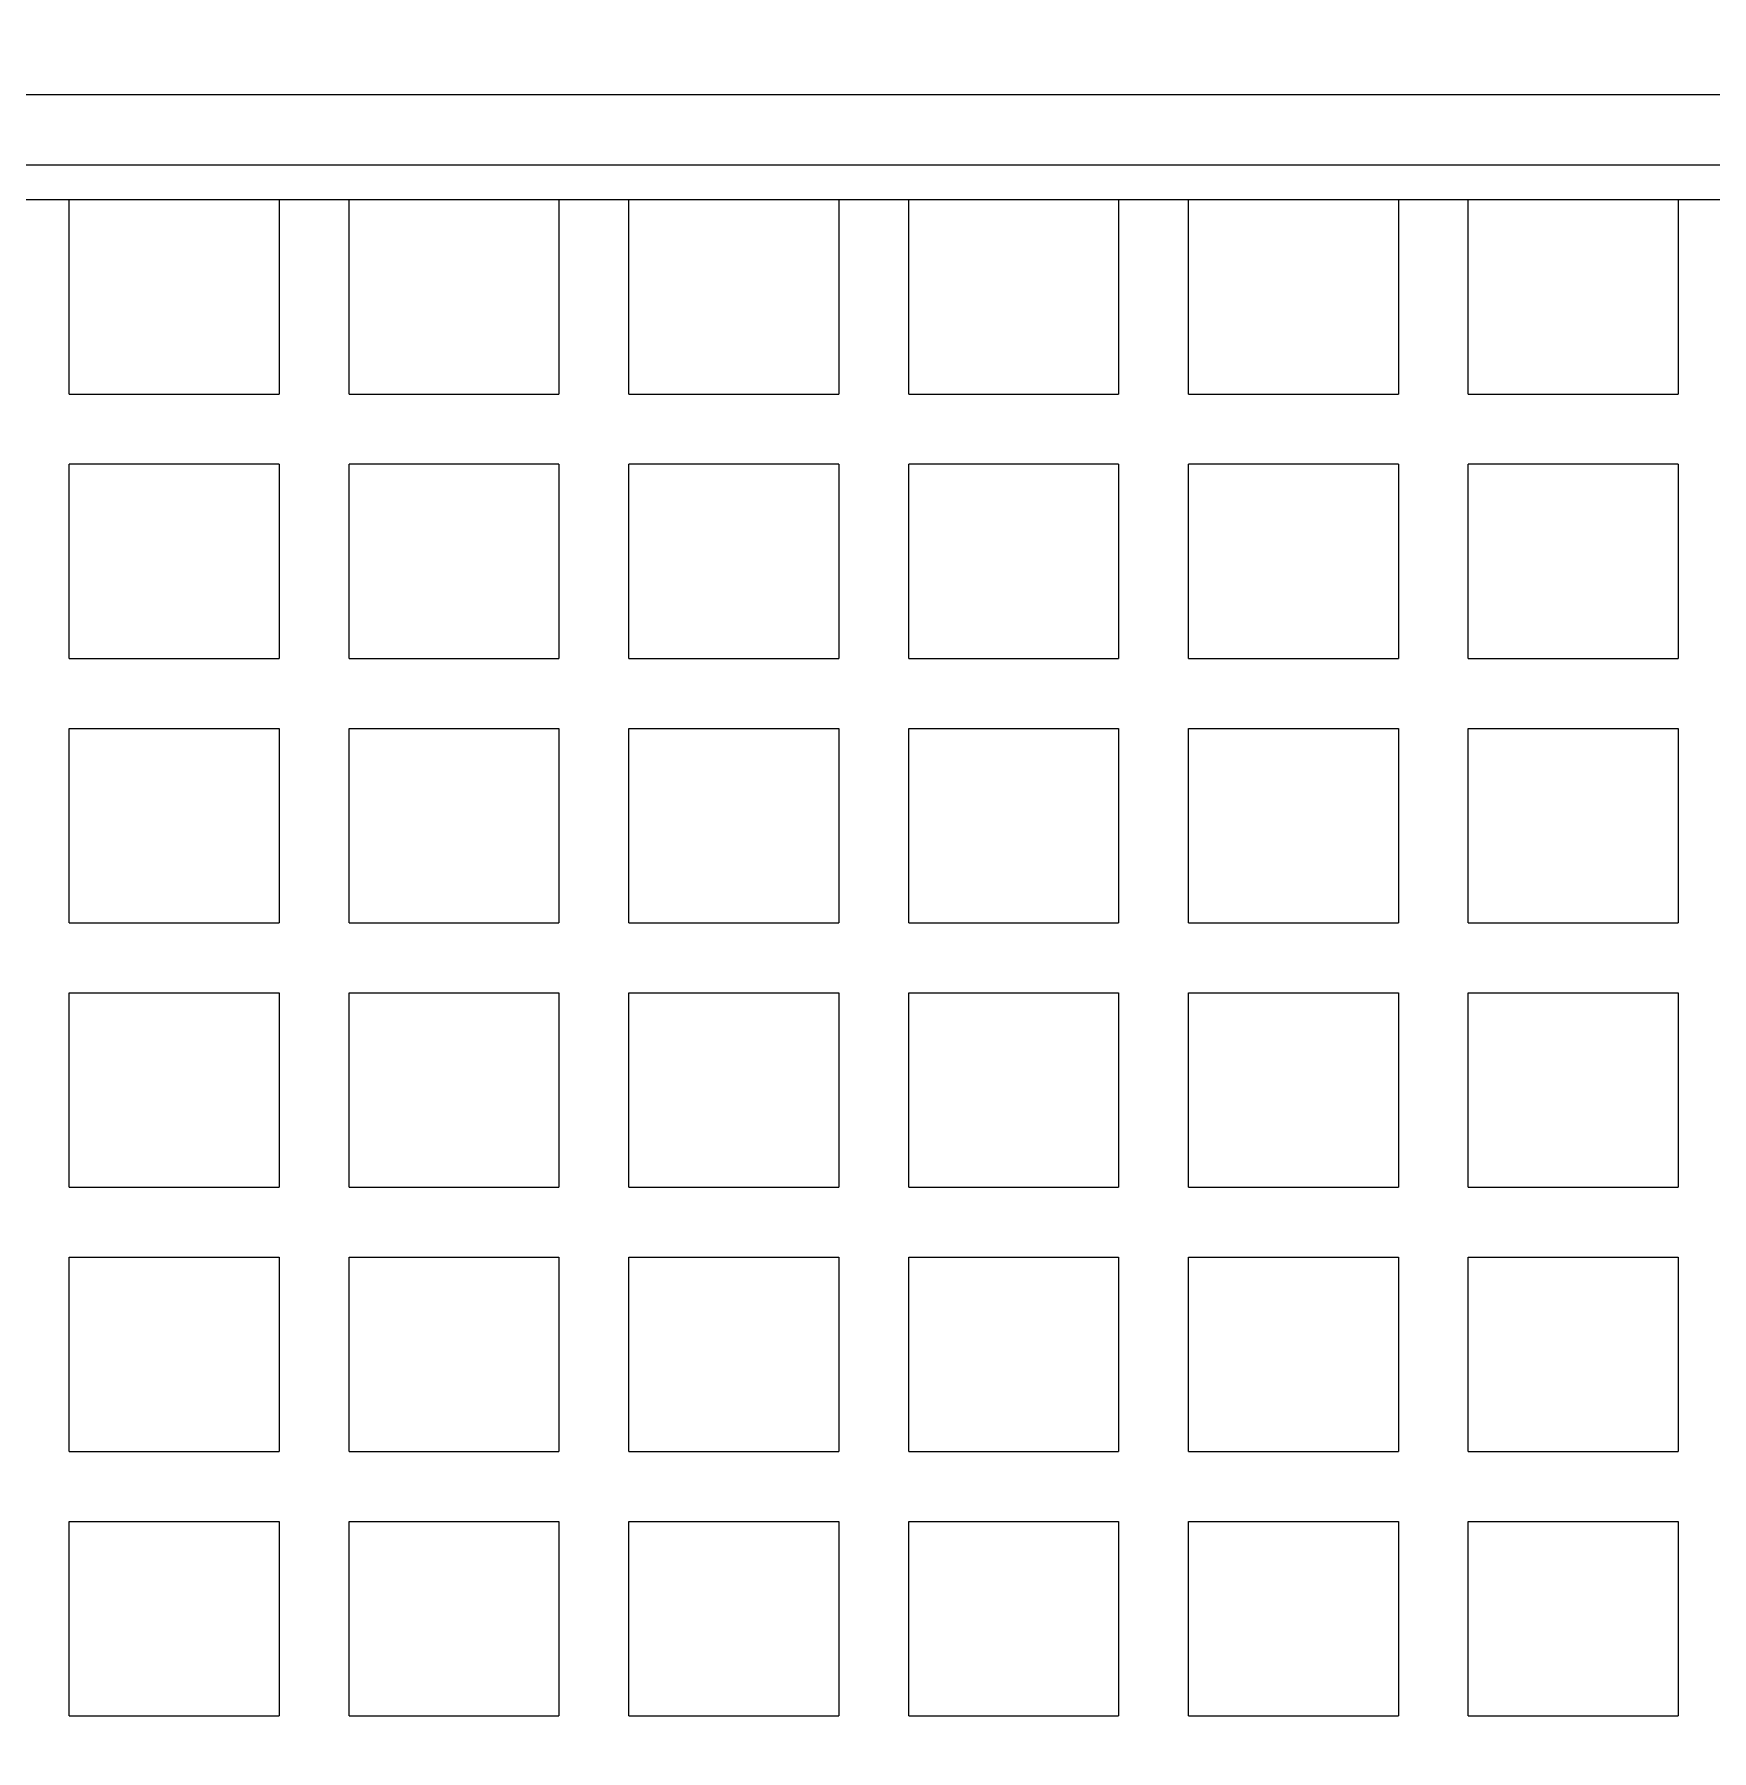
# Model space of a CAD drawing. Header units: millimetres. Extents: x 3554773 to 3850347, y -1853213 to -1653133.
# Drawn here: x 3625818 to 3630667, y -1701506 to -1696545 of the extents above; entities that cross this region are included whole.
import ezdxf

# ---------------------------------------------------------------- set-up
doc = ezdxf.new("R2010")
doc.units = ezdxf.units.MM
doc.header["$MEASUREMENT"] = 0
doc.set_wipeout_variables(frame=1)
doc.linetypes.add('Wipeout_Contour', pattern=[1000, 0, -1000])
doc.layers.add('Structural - Bearing', color=7, linetype='Continuous')
doc.layers.add('Structural - Bearing_Pen_No__3', color=7, linetype='Continuous', lineweight=18, true_color=0xff6600)

msp = doc.modelspace()

# ---------------------------------------------------------------- wipeouts: each hides what was drawn before it
at = {"color": 254, "linetype": 'Wipeout_Contour', "lineweight": 0, "ltscale": 32554641.88997252}
msp.add_wipeout([(3618066.4, -1696720.4), (3618066.4, -1706321.2), (3634378.4, -1706321.2), (3634378.4, -1696720.4), (3633300, -1696720.4), (3633300, -1704000.2), (3619144.9, -1704000.2), (3619144.9, -1696720.4)], dxfattribs=at).dxf.layer = 'Structural - Bearing'

# ---------------------------------------------------------------- next in the draw order: wipeouts: each hides what was drawn before it
at = {"color": 254, "linetype": 'Wipeout_Contour', "lineweight": 0, "ltscale": 16275190.16328076}
msp.add_wipeout([(3618066.4, -1695008.9), (3618066.4, -1696720.4), (3634378.4, -1696720.4), (3634378.4, -1695008.9)], dxfattribs=at).dxf.layer = 'Structural - Bearing'
at = {"color": 254, "linetype": 'Wipeout_Contour', "lineweight": 0, "ltscale": 16276114.65931219}
msp.add_wipeout([(3625919.1, -1698349.4), (3626525.7, -1698349.4), (3626525.7, -1697787.7), (3625919.1, -1697787.7)], dxfattribs=at).dxf.layer = 'Structural - Bearing'
at = {"color": 254, "linetype": 'Wipeout_Contour', "lineweight": 0, "ltscale": 16276839.05840866}
msp.add_wipeout([(3627334.6, -1697787.7), (3626728, -1697787.7), (3626728, -1698349.4), (3627334.6, -1698349.4)], dxfattribs=at).dxf.layer = 'Structural - Bearing'
at = {"color": 254, "linetype": 'Wipeout_Contour', "lineweight": 0, "ltscale": 16277563.46467558}
msp.add_wipeout([(3628143.5, -1697787.7), (3627536.8, -1697787.7), (3627536.8, -1698349.4), (3628143.5, -1698349.4)], dxfattribs=at).dxf.layer = 'Structural - Bearing'
at = {"color": 254, "linetype": 'Wipeout_Contour', "lineweight": 0, "ltscale": 16278287.87793117}
msp.add_wipeout([(3628345.7, -1698349.4), (3628952.3, -1698349.4), (3628952.3, -1697787.7), (3628345.7, -1697787.7)], dxfattribs=at).dxf.layer = 'Structural - Bearing'
at = {"color": 254, "linetype": 'Wipeout_Contour', "lineweight": 0, "ltscale": 16279012.29844574}
msp.add_wipeout([(3629761.2, -1697787.7), (3629154.5, -1697787.7), (3629154.5, -1698349.4), (3629761.2, -1698349.4)], dxfattribs=at).dxf.layer = 'Structural - Bearing'
at = {"color": 254, "linetype": 'Wipeout_Contour', "lineweight": 0, "ltscale": 16279736.72585669}
msp.add_wipeout([(3629963.4, -1698349.4), (3630570.1, -1698349.4), (3630570.1, -1697787.7), (3629963.4, -1697787.7)], dxfattribs=at).dxf.layer = 'Structural - Bearing'
at = {"color": 254, "linetype": 'Wipeout_Contour', "lineweight": 0, "ltscale": 16276435.29959931}
msp.add_wipeout([(3625919.1, -1698551.6), (3625919.1, -1699113.3), (3626525.7, -1699113.3), (3626525.7, -1698551.6)], dxfattribs=at).dxf.layer = 'Structural - Bearing'
at = {"color": 254, "linetype": 'Wipeout_Contour', "lineweight": 0, "ltscale": 16277159.68442599}
msp.add_wipeout([(3627334.6, -1698551.6), (3626728, -1698551.6), (3626728, -1699113.3), (3627334.6, -1699113.3)], dxfattribs=at).dxf.layer = 'Structural - Bearing'
at = {"color": 254, "linetype": 'Wipeout_Contour', "lineweight": 0, "ltscale": 16277884.07642425}
msp.add_wipeout([(3627536.8, -1698551.6), (3627536.8, -1699113.3), (3628143.5, -1699113.3), (3628143.5, -1698551.6)], dxfattribs=at).dxf.layer = 'Structural - Bearing'
at = {"color": 254, "linetype": 'Wipeout_Contour', "lineweight": 0, "ltscale": 16278608.47541233}
msp.add_wipeout([(3628345.7, -1699113.3), (3628952.3, -1699113.3), (3628952.3, -1698551.6), (3628345.7, -1698551.6)], dxfattribs=at).dxf.layer = 'Structural - Bearing'
at = {"color": 254, "linetype": 'Wipeout_Contour', "lineweight": 0, "ltscale": 16279332.88166049}
msp.add_wipeout([(3629154.5, -1698551.6), (3629154.5, -1699113.3), (3629761.2, -1699113.3), (3629761.2, -1698551.6)], dxfattribs=at).dxf.layer = 'Structural - Bearing'
at = {"color": 254, "linetype": 'Wipeout_Contour', "lineweight": 0, "ltscale": 16280057.29480619}
msp.add_wipeout([(3629963.4, -1699113.3), (3630570.1, -1699113.3), (3630570.1, -1698551.6), (3629963.4, -1698551.6)], dxfattribs=at).dxf.layer = 'Structural - Bearing'
at = {"color": 254, "linetype": 'Wipeout_Contour', "lineweight": 0, "ltscale": 16276755.96872714}
msp.add_wipeout([(3625919.1, -1699877.2), (3626525.7, -1699877.2), (3626525.7, -1699315.5), (3625919.1, -1699315.5)], dxfattribs=at).dxf.layer = 'Structural - Bearing'
at = {"color": 254, "linetype": 'Wipeout_Contour', "lineweight": 0, "ltscale": 16277480.33928332}
msp.add_wipeout([(3626728, -1699877.2), (3627334.6, -1699877.2), (3627334.6, -1699315.5), (3626728, -1699315.5)], dxfattribs=at).dxf.layer = 'Structural - Bearing'
at = {"color": 254, "linetype": 'Wipeout_Contour', "lineweight": 0, "ltscale": 16278204.7170122}
msp.add_wipeout([(3627536.8, -1699315.5), (3627536.8, -1699877.2), (3628143.5, -1699877.2), (3628143.5, -1699315.5)], dxfattribs=at).dxf.layer = 'Structural - Bearing'
at = {"color": 254, "linetype": 'Wipeout_Contour', "lineweight": 0, "ltscale": 16278929.10173203}
msp.add_wipeout([(3628345.7, -1699315.5), (3628345.7, -1699877.2), (3628952.3, -1699877.2), (3628952.3, -1699315.5)], dxfattribs=at).dxf.layer = 'Structural - Bearing'
at = {"color": 254, "linetype": 'Wipeout_Contour', "lineweight": 0, "ltscale": 16279653.49371309}
msp.add_wipeout([(3629154.5, -1699315.5), (3629154.5, -1699877.2), (3629761.2, -1699877.2), (3629761.2, -1699315.5)], dxfattribs=at).dxf.layer = 'Structural - Bearing'
at = {"color": 254, "linetype": 'Wipeout_Contour', "lineweight": 0, "ltscale": 16280377.89255043}
msp.add_wipeout([(3629963.4, -1699315.5), (3629963.4, -1699877.2), (3630570.1, -1699877.2), (3630570.1, -1699315.5)], dxfattribs=at).dxf.layer = 'Structural - Bearing'
at = {"color": 254, "linetype": 'Wipeout_Contour', "lineweight": 0, "ltscale": 16277076.66648211}
msp.add_wipeout([(3625919.1, -1700641.2), (3626525.7, -1700641.2), (3626525.7, -1700079.4), (3625919.1, -1700079.4)], dxfattribs=at).dxf.layer = 'Structural - Bearing'
at = {"color": 254, "linetype": 'Wipeout_Contour', "lineweight": 0, "ltscale": 16277801.02276708}
msp.add_wipeout([(3626728, -1700641.2), (3627334.6, -1700641.2), (3627334.6, -1700079.4), (3626728, -1700079.4)], dxfattribs=at).dxf.layer = 'Structural - Bearing'
at = {"color": 254, "linetype": 'Wipeout_Contour', "lineweight": 0, "ltscale": 16278525.38622588}
msp.add_wipeout([(3628143.5, -1700079.4), (3627536.8, -1700079.4), (3627536.8, -1700641.2), (3628143.5, -1700641.2)], dxfattribs=at).dxf.layer = 'Structural - Bearing'
at = {"color": 254, "linetype": 'Wipeout_Contour', "lineweight": 0, "ltscale": 16279249.75667676}
msp.add_wipeout([(3628345.7, -1700641.2), (3628952.3, -1700641.2), (3628952.3, -1700079.4), (3628345.7, -1700079.4)], dxfattribs=at).dxf.layer = 'Structural - Bearing'
at = {"color": 254, "linetype": 'Wipeout_Contour', "lineweight": 0, "ltscale": 16279974.13438998}
msp.add_wipeout([(3629154.5, -1700079.4), (3629154.5, -1700641.2), (3629761.2, -1700641.2), (3629761.2, -1700079.4)], dxfattribs=at).dxf.layer = 'Structural - Bearing'
at = {"color": 254, "linetype": 'Wipeout_Contour', "lineweight": 0, "ltscale": 16280698.519003}
msp.add_wipeout([(3629963.4, -1700641.2), (3630570.1, -1700641.2), (3630570.1, -1700079.4), (3629963.4, -1700079.4)], dxfattribs=at).dxf.layer = 'Structural - Bearing'
at = {"color": 254, "linetype": 'Wipeout_Contour', "lineweight": 0, "ltscale": 16277397.39298966}
msp.add_wipeout([(3626525.7, -1700843.4), (3625919.1, -1700843.4), (3625919.1, -1701405.1), (3626525.7, -1701405.1)], dxfattribs=at).dxf.layer = 'Structural - Bearing'
at = {"color": 254, "linetype": 'Wipeout_Contour', "lineweight": 0, "ltscale": 16278121.73500269}
msp.add_wipeout([(3626728, -1700843.4), (3626728, -1701405.1), (3627334.6, -1701405.1), (3627334.6, -1700843.4)], dxfattribs=at).dxf.layer = 'Structural - Bearing'
at = {"color": 254, "linetype": 'Wipeout_Contour', "lineweight": 0, "ltscale": 16278846.08419068}
msp.add_wipeout([(3628143.5, -1700843.4), (3627536.8, -1700843.4), (3627536.8, -1701405.1), (3628143.5, -1701405.1)], dxfattribs=at).dxf.layer = 'Structural - Bearing'
at = {"color": 254, "linetype": 'Wipeout_Contour', "lineweight": 0, "ltscale": 16279570.44037189}
msp.add_wipeout([(3628345.7, -1701405.1), (3628952.3, -1701405.1), (3628952.3, -1700843.4), (3628345.7, -1700843.4)], dxfattribs=at).dxf.layer = 'Structural - Bearing'
at = {"color": 254, "linetype": 'Wipeout_Contour', "lineweight": 0, "ltscale": 16280294.80381657}
msp.add_wipeout([(3629154.5, -1701405.1), (3629761.2, -1701405.1), (3629761.2, -1700843.4), (3629154.5, -1700843.4)], dxfattribs=at).dxf.layer = 'Structural - Bearing'
at = {"color": 254, "linetype": 'Wipeout_Contour', "lineweight": 0, "ltscale": 16281019.17420455}
msp.add_wipeout([(3629963.4, -1701405.1), (3630570.1, -1701405.1), (3630570.1, -1700843.4), (3629963.4, -1700843.4)], dxfattribs=at).dxf.layer = 'Structural - Bearing'

# ---------------------------------------------------------------- next in the draw order: linework, layer by layer
at = {"layer": 'Structural - Bearing_Pen_No__3', "linetype": 'Continuous'}
for p, q in [((3626525.7, -1697787.7), (3625919.1, -1697787.7)), ((3625919.1, -1698349.4), (3625919.1, -1697787.7)), ((3626525.7, -1697787.7), (3626525.7, -1698349.4)), ((3627334.6, -1697787.7), (3626728, -1697787.7)), ((3626728, -1698349.4), (3626728, -1697787.7)), ((3627334.6, -1697787.7), (3627334.6, -1698349.4)), ((3628143.5, -1697787.7), (3627536.8, -1697787.7)), ((3627536.8, -1698349.4), (3627536.8, -1697787.7)), ((3628143.5, -1697787.7), (3628143.5, -1698349.4)), ((3628952.3, -1697787.7), (3628345.7, -1697787.7)), ((3628345.7, -1698349.4), (3628345.7, -1697787.7)), ((3628952.3, -1697787.7), (3628952.3, -1698349.4)), ((3629761.2, -1697787.7), (3629154.5, -1697787.7)), ((3629154.5, -1698349.4), (3629154.5, -1697787.7)), ((3629761.2, -1697787.7), (3629761.2, -1698349.4)), ((3630570.1, -1697787.7), (3629963.4, -1697787.7)), ((3629963.4, -1698349.4), (3629963.4, -1697787.7)), ((3630570.1, -1697787.7), (3630570.1, -1698349.4)), ((3625919.1, -1698349.4), (3626525.7, -1698349.4)), ((3626728, -1698349.4), (3627334.6, -1698349.4)), ((3627536.8, -1698349.4), (3628143.5, -1698349.4)), ((3628345.7, -1698349.4), (3628952.3, -1698349.4)), ((3629154.5, -1698349.4), (3629761.2, -1698349.4)), ((3629963.4, -1698349.4), (3630570.1, -1698349.4)), ((3625919.1, -1699113.3), (3625919.1, -1698551.6)), ((3625919.1, -1698551.6), (3626525.7, -1698551.6)), ((3626525.7, -1698551.6), (3626525.7, -1699113.3)), ((3626728, -1699113.3), (3626728, -1698551.6)), ((3626728, -1698551.6), (3627334.6, -1698551.6)), ((3627334.6, -1698551.6), (3627334.6, -1699113.3)), ((3627536.8, -1699113.3), (3627536.8, -1698551.6)), ((3627536.8, -1698551.6), (3628143.5, -1698551.6)), ((3628143.5, -1698551.6), (3628143.5, -1699113.3)), ((3628345.7, -1699113.3), (3628345.7, -1698551.6)), ((3628345.7, -1698551.6), (3628952.3, -1698551.6)), ((3628952.3, -1698551.6), (3628952.3, -1699113.3)), ((3629154.5, -1699113.3), (3629154.5, -1698551.6)), ((3629154.5, -1698551.6), (3629761.2, -1698551.6)), ((3629761.2, -1698551.6), (3629761.2, -1699113.3)), ((3629963.4, -1699113.3), (3629963.4, -1698551.6)), ((3629963.4, -1698551.6), (3630570.1, -1698551.6)), ((3630570.1, -1698551.6), (3630570.1, -1699113.3)), ((3625919.1, -1699113.3), (3626525.7, -1699113.3)), ((3626728, -1699113.3), (3627334.6, -1699113.3)), ((3627536.8, -1699113.3), (3628143.5, -1699113.3)), ((3628345.7, -1699113.3), (3628952.3, -1699113.3)), ((3629154.5, -1699113.3), (3629761.2, -1699113.3)), ((3629963.4, -1699113.3), (3630570.1, -1699113.3)), ((3625919.1, -1699877.2), (3625919.1, -1699315.5)), ((3625919.1, -1699315.5), (3626525.7, -1699315.5)), ((3626525.7, -1699315.5), (3626525.7, -1699877.2)), ((3626728, -1699877.2), (3626728, -1699315.5)), ((3626728, -1699315.5), (3627334.6, -1699315.5)), ((3627334.6, -1699315.5), (3627334.6, -1699877.2)), ((3627536.8, -1699877.2), (3627536.8, -1699315.5)), ((3627536.8, -1699315.5), (3628143.5, -1699315.5)), ((3628143.5, -1699315.5), (3628143.5, -1699877.2)), ((3628345.7, -1699877.2), (3628345.7, -1699315.5)), ((3628345.7, -1699315.5), (3628952.3, -1699315.5)), ((3628952.3, -1699315.5), (3628952.3, -1699877.2)), ((3629154.5, -1699877.2), (3629154.5, -1699315.5)), ((3629154.5, -1699315.5), (3629761.2, -1699315.5)), ((3629761.2, -1699315.5), (3629761.2, -1699877.2)), ((3629963.4, -1699877.2), (3629963.4, -1699315.5)), ((3629963.4, -1699315.5), (3630570.1, -1699315.5)), ((3630570.1, -1699315.5), (3630570.1, -1699877.2)), ((3625919.1, -1699877.2), (3626525.7, -1699877.2)), ((3626728, -1699877.2), (3627334.6, -1699877.2)), ((3627536.8, -1699877.2), (3628143.5, -1699877.2)), ((3628345.7, -1699877.2), (3628952.3, -1699877.2)), ((3629154.5, -1699877.2), (3629761.2, -1699877.2)), ((3629963.4, -1699877.2), (3630570.1, -1699877.2)), ((3625919.1, -1700641.2), (3625919.1, -1700079.4)), ((3625919.1, -1700079.4), (3626525.7, -1700079.4)), ((3626525.7, -1700079.4), (3626525.7, -1700641.2)), ((3626728, -1700641.2), (3626728, -1700079.4)), ((3626728, -1700079.4), (3627334.6, -1700079.4)), ((3627334.6, -1700079.4), (3627334.6, -1700641.2)), ((3627536.8, -1700641.2), (3627536.8, -1700079.4)), ((3627536.8, -1700079.4), (3628143.5, -1700079.4)), ((3628143.5, -1700079.4), (3628143.5, -1700641.2)), ((3628345.7, -1700641.2), (3628345.7, -1700079.4)), ((3628345.7, -1700079.4), (3628952.3, -1700079.4)), ((3628952.3, -1700079.4), (3628952.3, -1700641.2)), ((3629154.5, -1700641.2), (3629154.5, -1700079.4)), ((3629154.5, -1700079.4), (3629761.2, -1700079.4)), ((3629761.2, -1700079.4), (3629761.2, -1700641.2)), ((3629963.4, -1700641.2), (3629963.4, -1700079.4)), ((3629963.4, -1700079.4), (3630570.1, -1700079.4)), ((3630570.1, -1700079.4), (3630570.1, -1700641.2)), ((3625919.1, -1700641.2), (3626525.7, -1700641.2)), ((3626728, -1700641.2), (3627334.6, -1700641.2)), ((3627536.8, -1700641.2), (3628143.5, -1700641.2)), ((3628345.7, -1700641.2), (3628952.3, -1700641.2)), ((3629154.5, -1700641.2), (3629761.2, -1700641.2)), ((3629963.4, -1700641.2), (3630570.1, -1700641.2)), ((3625919.1, -1701405.1), (3625919.1, -1700843.4)), ((3625919.1, -1700843.4), (3626525.7, -1700843.4)), ((3626525.7, -1700843.4), (3626525.7, -1701405.1)), ((3626728, -1701405.1), (3626728, -1700843.4)), ((3626728, -1700843.4), (3627334.6, -1700843.4)), ((3627334.6, -1700843.4), (3627334.6, -1701405.1)), ((3627536.8, -1701405.1), (3627536.8, -1700843.4)), ((3627536.8, -1700843.4), (3628143.5, -1700843.4)), ((3628143.5, -1700843.4), (3628143.5, -1701405.1)), ((3628345.7, -1701405.1), (3628345.7, -1700843.4)), ((3628345.7, -1700843.4), (3628952.3, -1700843.4)), ((3628952.3, -1700843.4), (3628952.3, -1701405.1)), ((3629154.5, -1701405.1), (3629154.5, -1700843.4)), ((3629154.5, -1700843.4), (3629761.2, -1700843.4)), ((3629761.2, -1700843.4), (3629761.2, -1701405.1)), ((3629963.4, -1701405.1), (3629963.4, -1700843.4)), ((3629963.4, -1700843.4), (3630570.1, -1700843.4)), ((3630570.1, -1700843.4), (3630570.1, -1701405.1)), ((3625919.1, -1701405.1), (3626525.7, -1701405.1)), ((3626728, -1701405.1), (3627334.6, -1701405.1)), ((3627536.8, -1701405.1), (3628143.5, -1701405.1)), ((3628345.7, -1701405.1), (3628952.3, -1701405.1)), ((3629154.5, -1701405.1), (3629761.2, -1701405.1)), ((3629963.4, -1701405.1), (3630570.1, -1701405.1))]:
    msp.add_line(p, q, dxfattribs=at)

# ---------------------------------------------------------------- next in the draw order: wipeouts: each hides what was drawn before it
at = {"color": 254, "linetype": 'Wipeout_Contour', "lineweight": 0, "ltscale": 24413409.01902749}
msp.add_wipeout([(3619144.9, -1696720.4), (3619144.9, -1696922.6), (3619347.1, -1696922.6), (3633097.7, -1696922.6), (3633300, -1696922.6), (3633300, -1696720.4)], dxfattribs=at).dxf.layer = 'Structural - Bearing'

# ---------------------------------------------------------------- next in the draw order: linework, layer by layer
at = {"layer": 'Structural - Bearing_Pen_No__3', "linetype": 'Continuous'}
msp.add_line((3633300, -1696720.4), (3619144.9, -1696720.4), dxfattribs=at)

# ---------------------------------------------------------------- next in the draw order: wipeouts: each hides what was drawn before it
at = {"color": 254, "linetype": 'Wipeout_Contour', "lineweight": 0, "ltscale": 24413493.85992872}
msp.add_wipeout([(3619347.1, -1696922.6), (3619347.1, -1697023.8), (3619448.2, -1697023.8), (3632996.6, -1697023.8), (3633097.7, -1697023.8), (3633097.7, -1696922.6)], dxfattribs=at).dxf.layer = 'Structural - Bearing'

# ---------------------------------------------------------------- next in the draw order: linework, layer by layer
at = {"layer": 'Structural - Bearing_Pen_No__3', "linetype": 'Continuous'}
msp.add_line((3619347.1, -1696922.6), (3633097.7, -1696922.6), dxfattribs=at)

# ---------------------------------------------------------------- next in the draw order: wipeouts: each hides what was drawn before it
at = {"color": 254, "linetype": 'Wipeout_Contour', "lineweight": 0, "ltscale": 16275794.04769802}
msp.add_wipeout([(3625919.1, -1697585.5), (3626525.7, -1697585.5), (3626525.7, -1697023.8), (3625919.1, -1697023.8)], dxfattribs=at).dxf.layer = 'Structural - Bearing'
at = {"color": 254, "linetype": 'Wipeout_Contour', "lineweight": 0, "ltscale": 16276518.46106356}
msp.add_wipeout([(3626728, -1697585.5), (3627334.6, -1697585.5), (3627334.6, -1697023.8), (3626728, -1697023.8)], dxfattribs=at).dxf.layer = 'Structural - Bearing'
at = {"color": 254, "linetype": 'Wipeout_Contour', "lineweight": 0, "ltscale": 16277242.88159841}
msp.add_wipeout([(3627536.8, -1697585.5), (3628143.5, -1697585.5), (3628143.5, -1697023.8), (3627536.8, -1697023.8)], dxfattribs=at).dxf.layer = 'Structural - Bearing'
at = {"color": 254, "linetype": 'Wipeout_Contour', "lineweight": 0, "ltscale": 16277967.30914469}
msp.add_wipeout([(3628345.7, -1697023.8), (3628345.7, -1697585.5), (3628952.3, -1697585.5), (3628952.3, -1697023.8)], dxfattribs=at).dxf.layer = 'Structural - Bearing'
at = {"color": 254, "linetype": 'Wipeout_Contour', "lineweight": 0, "ltscale": 16278691.74390106}
msp.add_wipeout([(3629154.5, -1697585.5), (3629761.2, -1697585.5), (3629761.2, -1697023.8), (3629154.5, -1697023.8)], dxfattribs=at).dxf.layer = 'Structural - Bearing'
at = {"color": 254, "linetype": 'Wipeout_Contour', "lineweight": 0, "ltscale": 16279416.18557656}
msp.add_wipeout([(3629963.4, -1697585.5), (3630570.1, -1697585.5), (3630570.1, -1697023.8), (3629963.4, -1697023.8)], dxfattribs=at).dxf.layer = 'Structural - Bearing'

# ---------------------------------------------------------------- next in the draw order: linework, layer by layer
at = {"layer": 'Structural - Bearing_Pen_No__3', "linetype": 'Continuous'}
for p, q in [((3625919.1, -1697023.8), (3625716.9, -1697023.8)), ((3625919.1, -1697585.5), (3625919.1, -1697023.8)), ((3630570.1, -1697023.8), (3625919.1, -1697023.8)), ((3626728, -1697023.8), (3626525.7, -1697023.8)), ((3626525.7, -1697023.8), (3626525.7, -1697585.5)), ((3626728, -1697585.5), (3626728, -1697023.8)), ((3627536.8, -1697023.8), (3627334.6, -1697023.8)), ((3627334.6, -1697023.8), (3627334.6, -1697585.5)), ((3627536.8, -1697585.5), (3627536.8, -1697023.8)), ((3628345.7, -1697023.8), (3628143.5, -1697023.8)), ((3628143.5, -1697023.8), (3628143.5, -1697585.5)), ((3628345.7, -1697585.5), (3628345.7, -1697023.8)), ((3629154.5, -1697023.8), (3628952.3, -1697023.8)), ((3628952.3, -1697023.8), (3628952.3, -1697585.5)), ((3629154.5, -1697585.5), (3629154.5, -1697023.8)), ((3629963.4, -1697023.8), (3629761.2, -1697023.8)), ((3629761.2, -1697023.8), (3629761.2, -1697585.5)), ((3629963.4, -1697585.5), (3629963.4, -1697023.8)), ((3630772.3, -1697023.8), (3630570.1, -1697023.8)), ((3630570.1, -1697023.8), (3630570.1, -1697585.5)), ((3625919.1, -1697585.5), (3626525.7, -1697585.5)), ((3626728, -1697585.5), (3627334.6, -1697585.5)), ((3627536.8, -1697585.5), (3628143.5, -1697585.5)), ((3628345.7, -1697585.5), (3628952.3, -1697585.5)), ((3629154.5, -1697585.5), (3629761.2, -1697585.5)), ((3629963.4, -1697585.5), (3630570.1, -1697585.5))]:
    msp.add_line(p, q, dxfattribs=at)

doc.saveas('drawing.dxf')
